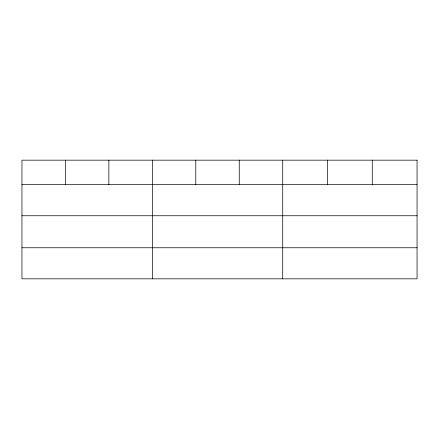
<?xml version="1.0" encoding="UTF-8"?>
<svg xmlns="http://www.w3.org/2000/svg" width="439" height="439" viewBox="0 0 439 439"><rect width="100%" height="100%" fill="white"/><g stroke="black" fill="none" stroke-linecap="round" stroke-linejoin="round"><path stroke-width="0.66" d="M21.95 184.676L417.05 184.676M21.95 215.747L417.05 215.747M21.95 247.761L417.05 247.761M372.272 160.169L372.272 184.676M327.494 160.169L327.494 184.676M282.716 160.169L282.716 278.831M239.255 160.169L239.255 184.676M195.794 160.169L195.794 184.676M152.333 160.169L152.333 278.831M108.872 160.169L108.872 184.676M65.411 160.169L65.411 184.676M417.05 160.169L21.95 160.169L21.95 278.831L417.05 278.831L417.05 160.169"/></g></svg>
